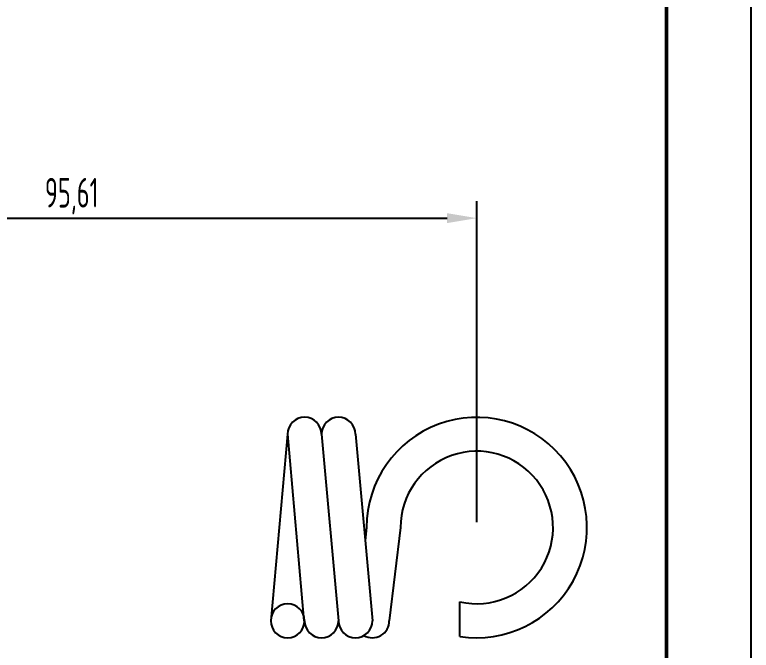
# Model space of a CAD drawing. Header units: millimetres. Extents: x 0 to 1320, y -350 to 297.
# Drawn here: x 1233.1 to 1320, y 73.5 to 148.5 of the extents above; entities that cross this region are included whole.
import ezdxf

# ---------------------------------------------------------------- set-up
doc = ezdxf.new("R2010")
doc.units = ezdxf.units.MM
doc.styles.get("Standard").update_dxf_attribs({"font": 'gbenor.shx', "width": 0.7, "bigfont": 'gbcbig.shx'})
doc.dimstyles.new('r', dxfattribs={"dimtxt": 3.5, "dimasz": 3.5, "dimexe": 2, "dimexo": 0.625, "dimtad": 2, "dimtoh": 1, "dimtxsty": 'Standard', "dimcen": 0, "dimadec": 0, "dimazin": 0, "dimtfac": 1, "dimtmove": 0, "dimatfit": 3, "dimfxl": 1, "dimarcsym": 0})

# ---------------------------------------------------------------- blocks, each defined once
blk = doc.blocks.new('*D84')
at = {"color": 0, "lineweight": -2, "transparency": 16777216}
for p, q in [((1192, 88.625), (1192, 126.5)), ((1287.61, 88.625), (1287.61, 126.5)), ((1195.5, 124.5), (1284.11, 124.5))]:
    blk.add_line(p, q, dxfattribs=at)
at = {"color": 0, "transparency": 16777216}
for points in [[(1195.5, 125.083), (1195.5, 123.917), (1192, 124.5)], [(1284.11, 125.083), (1284.11, 123.917), (1287.61, 124.5)]]:
    blk.add_solid(points, dxfattribs=at)
at = {"layer": 'Defpoints', "color": 0, "transparency": 16777216}
for p in [(1287.61, 124.5), (1192, 88), (1287.61, 88)]:
    blk.add_point(p, dxfattribs=at)
at = {"color": 0, "transparency": 16777216, "insert": (1239.805, 127.093), "char_height": 3.5, "attachment_point": 5}
blk.add_mtext('95,61', dxfattribs=at)

msp = doc.modelspace()

# ---------------------------------------------------------------- linework, layer by layer
for p, q in [((1265.29, 99), (1263.29, 77)), ((1265.29, 99), (1267.215, 77)), ((1269.29, 99), (1271.29, 77)), ((1273.29, 99), (1275.29, 77)), ((1274.61, 88), (1274.428, 86.483)), ((1278.61, 88), (1277.29, 77)), ((1285.61, 75.155), (1285.61, 79.225))]:
    msp.add_line(p, q)
at = {"color": 1}
msp.add_lwpolyline([(900, 0), (1320, 0), (1320, 297), (900, 297), (900, 0)], dxfattribs=at)
at = {"lineweight": 50}
msp.add_lwpolyline([(910, 10), (1310, 10), (1310, 287), (910, 287), (910, 10)], dxfattribs=at)
for centre, radius, start, end in [((1267.29, 99), 2, 0, 180), ((1271.29, 99), 2, 0, 180), ((1287.61, 88), 13, 261.15012, 180), ((1287.61, 88), 9, 257.16041, 180), ((1265.29, 77), 2, 0, 180), ((1265.29, 77), 2, 180, 0), ((1269.29, 77), 2, 180, 0), ((1273.29, 77), 2, 180, 0), ((1275.29, 77), 2, 240, 0)]:
    msp.add_arc(centre, radius, start, end)

# ---------------------------------------------------------------- dimensions: what is measured, and where the dimension line sits
dim = msp.add_linear_dim(base=(1287.61, 124.5), p1=(1192, 88), p2=(1287.61, 88), dimstyle='r')
dim.commit()
dim.dimension.update_dxf_attribs({"geometry": '*D84', "text_midpoint": (1239.805, 127.093)})

doc.saveas('drawing.dxf')
